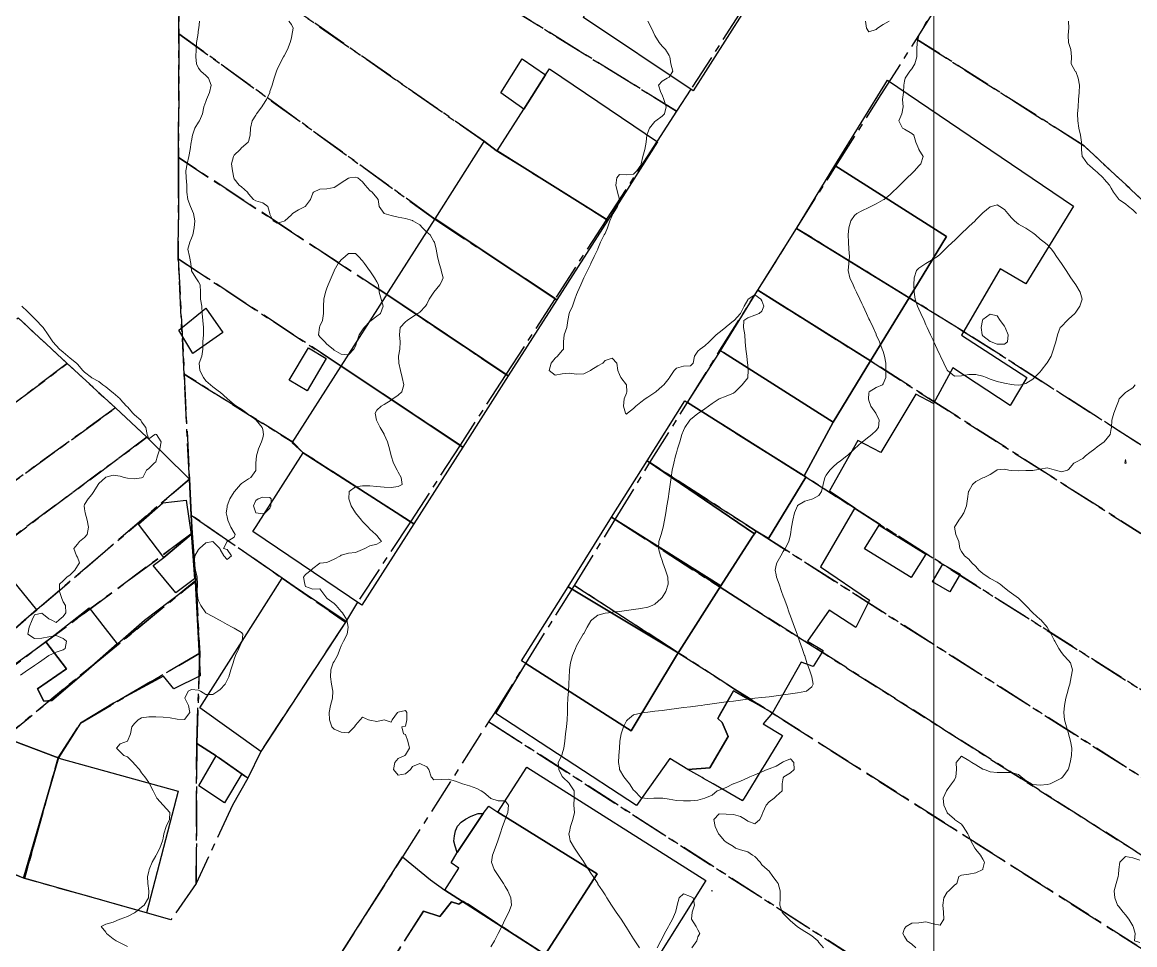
# Model space of a CAD drawing. Header units: centimetres. Extents: x 0 to 642158, y -847 to 649707.
# Drawn here: x 616302.9 to 616380.9, y 621205 to 621269.7 of the extents above; entities that cross this region are included whole.
import ezdxf

# ---------------------------------------------------------------- set-up
doc = ezdxf.new("R2010")
doc.units = ezdxf.units.CM
doc.header["$MEASUREMENT"] = 0
doc.linetypes.add('CENTERX2', pattern=[4, 2.5, -0.5, 0.5, -0.5])
doc.layers.add('MEV_grille', color=254, linetype='Continuous', lineweight=9)
doc.layers.add('WAL_topographie 0.5', color=253, linetype='Continuous', lineweight=20)
doc.layers.add('SPW_batiments', color=7, linetype='Continuous')
doc.layers.add('SPW_parcellaire cadastral', color=7, linetype='CENTERX2', lineweight=25, true_color=0xff0542)

# ---------------------------------------------------------------- blocks, each defined once
blk = doc.blocks.new('*U112')
at = {"layer": 'MEV_grille', "transparency": 33554687}
blk.add_lwpolyline([(0, 1825.476), (0, -1825.476)], dxfattribs=at)
blk = doc.blocks.new('*U113')
at = {"layer": 'MEV_grille', "color": 0, "linetype": 'ByBlock', "lineweight": -2, "transparency": 16777216}
blk.add_blockref('*U112', (1000, 0), dxfattribs=at)

msp = doc.modelspace()

# ---------------------------------------------------------------- linework, layer by layer
at = {"layer": 'SPW_batiments'}
for points in [[(616353.51, 621270.481), (616349.933, 621264.863), (616342.241, 621270.012), (616342.411, 621270.348), (616345.699, 621275.562), (616353.51, 621270.481)], [(616339.572, 621265.975), (616338.042, 621263.568), (616336.433, 621264.729), (616337.932, 621267.112), (616339.572, 621265.975)], [(616347.433, 621261.28), (616343.934, 621255.792), (616336.183, 621260.645), (616338.042, 621263.568), (616339.572, 621265.975), (616339.85, 621266.412), (616347.433, 621261.28)], [(616376.6, 621256.766), (616373.251, 621251.333), (616371.451, 621252.366), (616368.734, 621247.716), (616373.318, 621244.749), (616372.152, 621242.783), (616368.135, 621245.433), (616366.785, 621242.932), (616365.552, 621243.582), (616363.086, 621239.482), (616361.485, 621240.332), (616359.486, 621236.814), (616361.253, 621235.615), (616358.854, 621231.464), (616362.287, 621229.132), (616361.337, 621227.215), (616359.454, 621228.432), (616357.937, 621226.265), (616359.037, 621225.615), (616358.337, 621224.481), (616357.504, 621224.781), (616355.488, 621221.231), (616352.755, 621222.781), (616351.655, 621220.831), (616351.955, 621220.564), (616352.388, 621219.564), (616351.088, 621217.364), (616349.555, 621217.264), (616348.288, 621218.03), (616345.956, 621214.73), (616336.088, 621221.179), (616338.185, 621224.69), (616345.588, 621219.963), (616348.753, 621225.246), (616348.869, 621225.439), (616348.965, 621225.59), (616351.872, 621230.13), (616354.098, 621233.607), (616354.219, 621233.797), (616354.336, 621233.981), (616355.203, 621233.464), (616357.836, 621237.764), (616357.703, 621237.848), (616359.735, 621241.631), (616362.358, 621245.912), (616365.073, 621250.344), (616367.701, 621254.632), (616359.873, 621259.62), (616363.55, 621265.615), (616376.6, 621256.766)], [(616336.183, 621260.645), (616343.934, 621255.792), (616340.373, 621250.21), (616331.83, 621255.887), (616335.166, 621261.128), (616335.283, 621261.311), (616336.183, 621260.645)], [(616367.701, 621254.632), (616365.073, 621250.344), (616357.184, 621255.214), (616359.873, 621259.62), (616367.701, 621254.632)], [(616340.373, 621250.21), (616336.961, 621244.861), (616328.443, 621250.566), (616328.564, 621250.756), (616331.83, 621255.887), (616340.373, 621250.21)], [(616365.073, 621250.344), (616362.358, 621245.912), (616354.454, 621250.878), (616357.184, 621255.214), (616365.073, 621250.344)], [(616336.961, 621244.861), (616333.778, 621239.87), (616325.247, 621245.547), (616328.347, 621250.415), (616328.443, 621250.566), (616336.961, 621244.861)], [(616362.358, 621245.912), (616359.735, 621241.631), (616352.053, 621246.506), (616351.848, 621246.635), (616354.454, 621250.878), (616362.358, 621245.912)], [(616316.952, 621247.909), (616314.852, 621246.426), (616313.852, 621248.076), (616315.752, 621249.609), (616316.952, 621247.909)], [(616324.202, 621246.093), (616322.852, 621243.81), (616321.602, 621244.56), (616322.952, 621246.827), (616324.202, 621246.093)], [(616352.053, 621246.506), (616359.735, 621241.631), (616357.703, 621237.848), (616357.512, 621237.968), (616349.533, 621242.989), (616351.848, 621246.635), (616352.053, 621246.506)], [(616333.778, 621239.87), (616330.341, 621234.481), (616322.586, 621239.477), (616321.819, 621240.161), (616325.247, 621245.547), (616333.778, 621239.87)], [(616349.533, 621242.989), (616357.512, 621237.968), (616357.703, 621237.848), (616357.836, 621237.764), (616355.203, 621233.464), (616354.336, 621233.981), (616354.219, 621233.797), (616346.7, 621238.915), (616349.335, 621243.113), (616349.533, 621242.989)], [(616330.341, 621234.481), (616326.704, 621228.778), (616319.054, 621233.96), (616319.276, 621234.306), (616322.586, 621239.477), (616330.341, 621234.481)], [(616354.219, 621233.797), (616354.098, 621233.607), (616351.872, 621230.13), (616344.211, 621234.951), (616346.7, 621238.915), (616354.219, 621233.797)], [(616314.721, 621233.749), (616312.818, 621232.134), (616311.037, 621234.476), (616312.737, 621235.959), (616314.386, 621236.159), (616314.721, 621233.749)], [(616295.987, 621233.007), (616298.335, 621235.212), (616300.325, 621232.808), (616303.868, 621228.456), (616301.238, 621226.175), (616298.203, 621230.124), (616295.987, 621233.007)], [(616351.872, 621230.13), (616348.965, 621225.59), (616348.869, 621225.439), (616341.153, 621230.08), (616344.211, 621234.951), (616351.872, 621230.13)], [(616366.236, 621232.365), (616365.204, 621230.715), (616361.936, 621232.732), (616362.969, 621234.398), (616366.236, 621232.365)], [(616314.754, 621233.509), (616314.954, 621230.626), (616313.654, 621229.659), (616312.054, 621231.576), (616312.818, 621232.134), (616314.721, 621233.749), (616314.754, 621233.509)], [(616368.653, 621230.966), (616367.937, 621229.716), (616366.72, 621230.432), (616367.436, 621231.666), (616368.653, 621230.966)], [(616302.455, 621224.725), (616304.538, 621226.208), (616305.988, 621224.308), (616303.955, 621222.925), (616304.405, 621222.058), (616304.955, 621222.108), (616307.355, 621224.159), (616311.454, 621227.726), (616315.004, 621230.426), (616315.355, 621223.826), (616313.505, 621222.926), (616312.788, 621223.809), (616309.288, 621221.909), (616306.955, 621220.509), (616305.431, 621218.066), (616305.221, 621218.146), (616301.638, 621219.507)], [(616325.587, 621227.661), (616319.605, 621218.527), (616315.338, 621221.576), (616321.104, 621230.677), (616325.587, 621227.661)], [(616348.869, 621225.439), (616348.753, 621225.246), (616345.588, 621219.963), (616338.185, 621224.69), (616337.888, 621224.879), (616341.153, 621230.08), (616348.869, 621225.439)], [(616305.988, 621224.308), (616304.538, 621226.208), (616304.544, 621226.213), (616307.563, 621228.589), (616308.691, 621227.154), (616309.546, 621226.065), (616307.355, 621224.159), (616304.955, 621222.108), (616304.405, 621222.058), (616303.955, 621222.925), (616305.988, 621224.308)], [(616350.556, 621216.686), (616350.39, 621216.782), (616349.555, 621217.264), (616350.794, 621217.345), (616351.088, 621217.364), (616352.388, 621219.564), (616351.955, 621220.564), (616351.655, 621220.831), (616351.759, 621221.016), (616352.318, 621222.006), (616352.755, 621222.781), (616353.904, 621222.13), (616354.136, 621221.998), (616355.488, 621221.231), (616354.844, 621220.459), (616356.188, 621219.636), (616354.95, 621217.616), (616354.738, 621217.269), (616353.943, 621215.973), (616353.503, 621215.254), (616353.397, 621215.08), (616353.382, 621215.056), (616351.325, 621216.243), (616350.654, 621216.629), (616350.556, 621216.686)], [(616305.221, 621218.146), (616305.431, 621218.066), (616302.967, 621209.642), (616299.127, 621211.181), (616298.964, 621211.248), (616301.638, 621219.507), (616305.221, 621218.146)], [(616305.6, 621218.016), (616313.806, 621215.726), (616311.59, 621207.209), (616303.253, 621209.553), (616302.967, 621209.642), (616305.431, 621218.066), (616305.6, 621218.016)], [(616318.289, 621216.96), (616317.056, 621214.91), (616315.256, 621216.11), (616316.488, 621218.21), (616318.289, 621216.96)], [(616350.806, 621209.464), (616346.49, 621202.563), (616348.39, 621201.281), (616347.208, 621199.863), (616339.54, 621204.279), (616343.206, 621209.93), (616336.236, 621214.275), (616338.255, 621217.412), (616350.806, 621209.464)], [(616336.236, 621214.275), (616343.206, 621209.93), (616339.54, 621204.279), (616332.521, 621208.789), (616333.489, 621210.329), (616332.956, 621210.712), (616333.378, 621211.445), (616335.192, 621214.17), (616335.589, 621214.679), (616336.236, 621214.275)], [(616333.378, 621211.445), (616333.239, 621211.879), (616333.156, 621212.229), (616333.189, 621212.612), (616333.256, 621212.962), (616333.406, 621213.279), (616333.656, 621213.562), (616333.956, 621213.779), (616334.306, 621213.962), (616334.589, 621214.079), (616334.856, 621214.162), (616335.192, 621214.17), (616333.378, 621211.445)], [(616331.515, 621209.525), (616332.521, 621208.789), (616339.54, 621204.279), (616347.208, 621199.863), (616365.309, 621187.933), (616360.543, 621180.565), (616345.292, 621190.33), (616324.807, 621203.661), (616329.556, 621211.128), (616331.515, 621209.525)]]:
    msp.add_lwpolyline(points, dxfattribs=at)
at = {"layer": 'SPW_parcellaire cadastral'}
for points in [[(616294.068, 621292.035), (616314.08, 621309.803), (616314.191, 621306.052), (616313.915, 621285.056), (616313.888, 621276.22), (616313.866, 621268.864), (616313.84, 621260.185), (616313.834, 621258.308), (616313.819, 621253.337), (616313.818, 621253.075), (616314.236, 621244.992), (616314.6, 621237.622), (616311.627, 621240.569), (616309.411, 621242.619), (616306.036, 621245.74), (616302.586, 621248.94)], [(616397.898, 621194.144), (616401.225, 621198.648), (616403.909, 621202.335), (616406.986, 621206.574), (616412.355, 621213.979), (616415.406, 621218.189), (616418.586, 621222.579), (616377.343, 621261), (616365.579, 621268.495), (616377.898, 621287.795), (616378.758, 621288.324), (616379.883, 621288.522), (616380.81, 621288.177), (616381.471, 621287.701), (616432.681, 621224.913)], [(616343.847, 621255.846), (616336.117, 621260.686), (616335.284, 621261.311), (616313.888, 621276.22), (616313.915, 621285.056), (616326.749, 621277.077), (616348.764, 621263.435), (616347.386, 621261.308), (616343.847, 621255.846)], [(616353.368, 621270.573), (616349.76, 621264.972), (616348.764, 621263.435), (616326.749, 621277.077), (616331.781, 621285.077), (616344.914, 621276.085), (616345.7, 621275.564), (616353.368, 621270.573)], [(616340.247, 621250.289), (616331.817, 621255.86), (616313.866, 621268.864), (616313.888, 621276.22), (616335.284, 621261.311), (616336.117, 621260.686), (616343.847, 621255.846), (616340.247, 621250.289)], [(616313.84, 621260.185), (616313.866, 621268.864), (616331.817, 621255.86), (616340.247, 621250.289), (616336.8, 621244.97), (616328.443, 621250.565), (616313.84, 621260.185)], [(616418.586, 621222.579), (616415.406, 621218.189), (616368.895, 621247.989), (616365.074, 621250.343), (616357.185, 621255.213), (616359.934, 621259.581), (616363.122, 621264.596), (616365.579, 621268.495), (616377.343, 621261), (616418.586, 621222.579)], [(616313.84, 621260.185), (616328.443, 621250.565), (616336.8, 621244.97), (616333.58, 621240.001), (616325.248, 621245.547), (616313.818, 621253.075), (616313.819, 621253.337), (616313.834, 621258.308), (616313.84, 621260.185)], [(616415.406, 621218.189), (616412.355, 621213.979), (616362.358, 621245.911), (616354.458, 621250.876), (616357.185, 621255.213), (616365.074, 621250.343), (616368.895, 621247.989), (616415.406, 621218.189)], [(616314.236, 621244.992), (616313.818, 621253.075), (616325.248, 621245.547), (616333.58, 621240.001), (616330.104, 621234.634), (616322.586, 621239.477), (616321.853, 621240.209), (616314.236, 621244.992)], [(616406.986, 621206.574), (616361.237, 621235.581), (616357.841, 621237.759), (616357.476, 621237.991), (616349.533, 621242.988), (616351.802, 621246.663), (616354.458, 621250.876), (616362.358, 621245.911), (616412.355, 621213.979), (616406.986, 621206.574)], [(616302.586, 621248.94), (616306.036, 621245.74), (616292.87, 621235.839), (616287.721, 621232.006), (616284.038, 621228.905), (616278.689, 621220.872), (616274.668, 621222.964), (616279.855, 621230.772), (616285.287, 621235.472), (616286.737, 621236.572), (616302.586, 621248.94)], [(616306.036, 621245.74), (616309.411, 621242.619), (616293.382, 621230.998), (616291.119, 621229.358), (616289.724, 621228.325), (616287.805, 621226.956), (616287.571, 621226.598), (616282.495, 621218.869), (616278.689, 621220.872), (616284.038, 621228.905), (616287.721, 621232.006), (616292.87, 621235.839), (616306.036, 621245.74)], [(616314.6, 621237.622), (616314.236, 621244.992), (616321.853, 621240.209), (616322.586, 621239.477), (616330.104, 621234.634), (616326.379, 621228.994), (616325.545, 621227.598), (616321.104, 621230.676), (616314.726, 621235.1), (616314.6, 621237.622)], [(616311.627, 621240.569), (616297.99, 621230.401), (616290.602, 621224.97), (616285.475, 621217.313), (616282.495, 621218.869), (616287.571, 621226.598), (616287.805, 621226.956), (616289.724, 621228.325), (616291.119, 621229.358), (616293.382, 621230.998), (616309.411, 621242.619), (616311.627, 621240.569)], [(616346.895, 621238.789), (616349.533, 621242.988), (616357.476, 621237.991), (616357.841, 621237.759), (616361.237, 621235.581), (616406.986, 621206.574), (616403.909, 621202.335), (616354.362, 621233.966), (616354.337, 621233.981), (616346.895, 621238.789)], [(616288.786, 621215.584), (616285.475, 621217.313), (616290.602, 621224.97), (616297.99, 621230.401), (616311.627, 621240.569), (616314.6, 621237.622), (616301.238, 621226.174), (616296.036, 621221.51), (616292.606, 621218.756), (616291.789, 621219.506), (616288.786, 621215.584)], [(616346.895, 621238.789), (616354.337, 621233.981), (616354.362, 621233.966), (616403.909, 621202.335), (616401.225, 621198.648), (616353.927, 621228.684), (616351.818, 621230.045), (616344.453, 621234.795), (616346.895, 621238.789)], [(616295.206, 621212.894), (616288.786, 621215.584), (616291.789, 621219.506), (616292.606, 621218.756), (616296.036, 621221.51), (616301.238, 621226.174), (616314.6, 621237.622), (616314.726, 621235.1), (616314.789, 621233.831), (616297.531, 621221.011), (616295.206, 621212.894)], [(616318.697, 621216.658), (616316.489, 621218.209), (616315.116, 621219.074), (616315.331, 621225.421), (616315.055, 621230.505), (616314.789, 621233.831), (616314.726, 621235.1), (616321.104, 621230.676), (616325.545, 621227.598), (616319.606, 621218.526), (616318.697, 621216.658)], [(616397.898, 621194.144), (616352.837, 621222.901), (616348.877, 621225.45), (616341.606, 621230.156), (616344.453, 621234.795), (616351.818, 621230.045), (616353.927, 621228.684), (616401.225, 621198.648), (616397.898, 621194.144)], [(616295.206, 621212.894), (616297.531, 621221.011), (616314.789, 621233.831), (616315.055, 621230.505), (616301.632, 621219.484), (616299.009, 621211.301), (616295.206, 621212.894)], [(616315.331, 621225.421), (616306.956, 621220.508), (616305.398, 621218.078), (616303.037, 621209.613), (616299.009, 621211.301), (616301.632, 621219.484), (616315.055, 621230.505), (616315.331, 621225.421)], [(616341.606, 621230.156), (616348.877, 621225.45), (616352.837, 621222.901), (616397.898, 621194.144), (616391.137, 621184.926), (616374.323, 621195.634), (616371.559, 621197.427), (616335.596, 621220.593), (616335.94, 621221.122), (616338.185, 621224.689), (616341.606, 621230.156)], [(616315.331, 621225.421), (616315.116, 621219.074), (616315.078, 621209.265), (616313.295, 621206.704), (616311.59, 621207.209), (616303.037, 621209.613), (616305.398, 621218.078), (616306.956, 621220.508), (616315.331, 621225.421)], [(616360.543, 621180.565), (616344.617, 621190.743), (616349.612, 621198.25), (616347.209, 621199.863), (616339.54, 621204.279), (616333.789, 621208.027), (616333.497, 621207.816), (616332.991, 621207.965), (616332.157, 621206.934), (616331.017, 621207.316), (616327.55, 621201.884), (616324.808, 621203.66), (616329.443, 621210.945), (616335.596, 621220.593), (616371.559, 621197.427), (616368.108, 621192.315), (616365.285, 621187.949), (616360.543, 621180.565)], [(616318.697, 621216.658), (616317.613, 621214.76), (616315.078, 621209.265), (616315.116, 621219.074), (616316.489, 621218.209), (616318.697, 621216.658)], [(616344.617, 621190.743), (616327.55, 621201.884), (616331.017, 621207.316), (616332.157, 621206.934), (616332.991, 621207.965), (616333.497, 621207.816), (616333.789, 621208.027), (616339.54, 621204.279), (616347.209, 621199.863), (616349.612, 621198.25), (616344.617, 621190.743)]]:
    msp.add_lwpolyline(points, dxfattribs=at)
at = {"layer": 'WAL_topographie 0.5'}
for points in [[(616315.301, 621269.75), (616315.263, 621269.25), (616315.25, 621269.176), (616315.182, 621268.75), (616315.109, 621268.25), (616315.073, 621267.75), (616315.055, 621267.25), (616315.095, 621266.75), (616315.25, 621266.451), (616315.409, 621266.25), (616315.75, 621265.927), (616315.948, 621265.75), (616316.128, 621265.25), (616316, 621264.75), (616315.809, 621264.25), (616315.75, 621264.118), (616315.624, 621263.75), (616315.513, 621263.25), (616315.302, 621262.75), (616315.25, 621262.666), (616314.977, 621262.25), (616314.814, 621261.75), (616314.75, 621261.346), (616314.732, 621261.25), (616314.651, 621260.75), (616314.568, 621260.25), (616314.448, 621259.75), (616314.352, 621259.25), (616314.384, 621258.75), (616314.419, 621258.25), (616314.429, 621257.75), (616314.503, 621257.25), (616314.684, 621256.75), (616314.75, 621256.577), (616314.892, 621256.25), (616314.976, 621255.75), (616314.938, 621255.25), (616314.851, 621254.75), (616314.75, 621254.526), (616314.636, 621254.25), (616314.494, 621253.75), (616314.606, 621253.25), (616314.702, 621252.75), (616314.743, 621252.25), (616314.75, 621252.241), (616315.06, 621251.75), (616315.25, 621251.454), (616315.351, 621251.25), (616315.38, 621250.75), (616315.375, 621250.25), (616315.462, 621249.75), (616315.496, 621249.25), (616315.549, 621248.75), (616315.599, 621248.25), (616315.596, 621247.75), (616315.536, 621247.25), (616315.537, 621246.75), (616315.477, 621246.25), (616315.285, 621245.75), (616315.325, 621245.25), (616315.592, 621244.75), (616315.75, 621244.531), (616316.081, 621244.25), (616316.25, 621244.108), (616316.718, 621243.75), (616316.75, 621243.728), (616317.25, 621243.28), (616317.279, 621243.25), (616317.75, 621242.856), (616317.909, 621242.75), (616318.25, 621242.524), (616318.63, 621242.25), (616318.75, 621242.149), (616319.25, 621241.788), (616319.293, 621241.75), (616319.707, 621241.25), (616319.75, 621241.104), (616319.802, 621240.75), (616319.75, 621240.52), (616319.662, 621240.25), (616319.442, 621239.75), (616319.303, 621239.25), (616319.256, 621238.75), (616319.259, 621238.25), (616319.25, 621238.227), (616318.908, 621237.75), (616318.75, 621237.649), (616318.25, 621237.307), (616318.186, 621237.25), (616317.765, 621236.75), (616317.75, 621236.725), (616317.432, 621236.25), (616317.256, 621235.75), (616317.25, 621235.662), (616317.186, 621235.25), (616317.25, 621234.991), (616317.295, 621234.75), (616317.5, 621234.25), (616317.75, 621233.85), (616317.813, 621233.75), (616317.75, 621233.55), (616317.25, 621233.25), (616317.25, 621233.249), (616317, 621232.75), (616317.25, 621232.694), (616317.558, 621232.25), (616317.25, 621231.984), (616317.015, 621232.25), (616316.75, 621232.7), (616316.729, 621232.75), (616316.25, 621233.25), (616315.75, 621233.156), (616315.317, 621232.75), (616315.25, 621232.687), (616314.986, 621232.25), (616314.936, 621231.75), (616315.019, 621231.25), (616315.141, 621230.75), (616315.17, 621230.25), (616315.15, 621229.75), (616315.196, 621229.25), (616315.25, 621229.091), (616315.405, 621228.75), (616315.75, 621228.257), (616315.759, 621228.25), (616316.25, 621227.998), (616316.673, 621227.75), (616316.75, 621227.708), (616317.25, 621227.42), (616317.596, 621227.25), (616317.75, 621227.174), (616318.25, 621226.864), (616318.344, 621226.75), (616318.294, 621226.25), (616318.25, 621226.155), (616318.062, 621225.75), (616317.837, 621225.25), (616317.75, 621225), (616317.667, 621224.75), (616317.509, 621224.25), (616317.357, 621223.75), (616317.25, 621223.519), (616317.113, 621223.25), (616316.75, 621222.873), (616316.592, 621222.75), (616316.25, 621222.509), (616315.75, 621222.525), (616315.391, 621222.75), (616315.25, 621222.81), (616314.75, 621222.88), (616314.523, 621222.75), (616314.273, 621222.25), (616314.536, 621221.75), (616314.634, 621221.25), (616314.25, 621220.765), (616313.75, 621220.79), (616313.25, 621220.871), (616312.75, 621220.924), (616312.25, 621220.943), (616311.75, 621220.945), (616311.25, 621220.872), (616311.013, 621220.75), (616310.75, 621220.48), (616310.561, 621220.25), (616310.462, 621219.75), (616310.25, 621219.25), (616310.25, 621219.25), (616309.75, 621219.065), (616309.5, 621218.75), (616309.75, 621218.507), (616310.007, 621218.25), (616310.25, 621218.142), (616310.669, 621217.75), (616310.75, 621217.639), (616311.094, 621217.25), (616311.25, 621217.034), (616311.481, 621216.75), (616311.75, 621216.336), (616311.798, 621216.25), (616312.059, 621215.75), (616312.25, 621215.39), (616312.328, 621215.25), (616312.75, 621214.75), (616312.75, 621214.75), (616313.228, 621214.25), (616313.215, 621213.75), (616312.961, 621213.25), (616312.802, 621212.75), (616312.75, 621212.45), (616312.709, 621212.25), (616312.536, 621211.75), (616312.277, 621211.25), (616312.25, 621211.2), (616311.997, 621210.75), (616311.782, 621210.25), (616311.75, 621210.107), (616311.657, 621209.75), (616311.679, 621209.25), (616311.75, 621208.75), (616311.75, 621208.75), (616311.75, 621208.75), (616311.725, 621208.25), (616311.431, 621207.75), (616311.25, 621207.612), (616310.825, 621207.25), (616310.75, 621207.196), (616310.25, 621206.944), (616309.75, 621206.758), (616309.725, 621206.75), (616309.25, 621206.556), (616308.75, 621206.417), (616308.408, 621206.25), (616308.75, 621205.844), (616308.788, 621205.75), (616309.25, 621205.39), (616309.476, 621205.25), (616309.75, 621205.098), (616310.25, 621204.844)], [(616321.574, 621269.75), (616321.75, 621269.51), (616321.888, 621269.25), (616321.793, 621268.75), (616321.75, 621268.579), (616321.661, 621268.25), (616321.476, 621267.75), (616321.25, 621267.316), (616321.206, 621267.25), (616320.932, 621266.75), (616320.75, 621266.361), (616320.7, 621266.25), (616320.547, 621265.75), (616320.405, 621265.25), (616320.25, 621264.81), (616320.233, 621264.75), (616320.009, 621264.25), (616319.75, 621263.861), (616319.688, 621263.75), (616319.317, 621263.25), (616319.25, 621263.147), (616319.012, 621262.75), (616318.887, 621262.25), (616318.861, 621261.75), (616318.75, 621261.296), (616318.731, 621261.25), (616318.25, 621260.856), (616318.155, 621260.75), (616317.75, 621260.355), (616317.687, 621260.25), (616317.554, 621259.75), (616317.612, 621259.25), (616317.716, 621258.75), (616317.75, 621258.69), (616318.086, 621258.25), (616318.25, 621258.123), (616318.671, 621257.75), (616318.75, 621257.634), (616319.087, 621257.25), (616319.25, 621257.149), (616319.75, 621257.007), (616320.098, 621256.75), (616320.244, 621256.25), (616320.25, 621256.214), (616320.474, 621255.75), (616320.75, 621255.587), (616321.25, 621255.709), (616321.298, 621255.75), (616321.75, 621256.154), (616321.83, 621256.25), (616322.25, 621256.523), (616322.714, 621256.75), (616322.75, 621256.779), (616323.095, 621257.25), (616323.25, 621257.673), (616323.315, 621257.75), (616323.75, 621257.955), (616324.25, 621257.98), (616324.75, 621258.089), (616325.009, 621258.25), (616325.25, 621258.403), (616325.75, 621258.729), (616325.857, 621258.75), (616326.25, 621258.798), (616326.417, 621258.75), (616326.75, 621258.468), (616326.931, 621258.25), (616327.25, 621257.875), (616327.417, 621257.75), (616327.75, 621257.35), (616327.846, 621257.25), (616327.902, 621256.75), (616328.25, 621256.25), (616328.25, 621256.25), (616328.75, 621256.106), (616329.25, 621256), (616329.75, 621255.9), (616330.25, 621255.762), (616330.268, 621255.75), (616330.75, 621255.463), (616330.958, 621255.25), (616331.25, 621254.939), (616331.493, 621254.75), (616331.75, 621254.3), (616331.783, 621254.25), (616331.909, 621253.75), (616332.006, 621253.25), (616332.115, 621252.75), (616332.25, 621252.296), (616332.265, 621252.25), (616332.388, 621251.75), (616332.25, 621251.417), (616332.17, 621251.25), (616331.75, 621250.75), (616331.75, 621250.75), (616331.422, 621250.25), (616331.25, 621249.893), (616331.159, 621249.75), (616330.75, 621249.341), (616330.625, 621249.25), (616330.25, 621249), (616329.875, 621248.75), (616329.75, 621248.659), (616329.375, 621248.25), (616329.324, 621247.75), (616329.382, 621247.25), (616329.353, 621246.75), (616329.267, 621246.25), (616329.294, 621245.75), (616329.399, 621245.25), (616329.528, 621244.75), (616329.633, 621244.25), (616329.5, 621243.75), (616329.25, 621243.511), (616328.875, 621243.25), (616328.75, 621243.159), (616328.25, 621242.85), (616328.058, 621242.75), (616327.75, 621242.464), (616327.625, 621242.25), (616327.732, 621241.75), (616327.75, 621241.714), (616327.982, 621241.25), (616328.25, 621240.781), (616328.269, 621240.75), (616328.489, 621240.25), (616328.625, 621239.75), (616328.75, 621239.25), (616328.75, 621239.25), (616328.925, 621238.75), (616329.178, 621238.25), (616329.25, 621238.114), (616329.441, 621237.75), (616329.523, 621237.25), (616329.25, 621237.1), (616328.75, 621237.046), (616328.25, 621237.06), (616327.75, 621237.112), (616327.25, 621237.15), (616326.75, 621237.15), (616326.25, 621237.084), (616325.795, 621236.75), (616325.786, 621236.25), (616325.938, 621235.75), (616326.25, 621235.25), (616326.25, 621235.25), (616326.678, 621234.75), (616326.75, 621234.662), (616327.139, 621234.25), (616327.25, 621234.125), (616327.679, 621233.75), (616327.75, 621233.659), (616328.072, 621233.25), (616327.75, 621233.054), (616327.25, 621232.934), (616326.9, 621232.75), (616326.75, 621232.678), (616326.25, 621232.487), (616325.75, 621232.434), (616325.25, 621232.286), (616325.194, 621232.25), (616324.75, 621232.015), (616324.25, 621231.788), (616324, 621231.75), (616323.75, 621231.725), (616323.25, 621231.364), (616323.15, 621231.25), (616322.75, 621230.938), (616322.604, 621230.75), (616322.694, 621230.25), (616322.75, 621230.083), (616323.25, 621229.897), (616323.75, 621229.935), (616323.878, 621229.75), (616324.25, 621229.267), (616324.261, 621229.25), (616324.75, 621228.898), (616324.893, 621228.75), (616325.25, 621228.348), (616325.342, 621228.25), (616325.631, 621227.75), (616325.741, 621227.25), (616325.657, 621226.75), (616325.408, 621226.25), (616325.25, 621225.922), (616325.182, 621225.75), (616324.979, 621225.25), (616324.75, 621224.843), (616324.681, 621224.75), (616324.51, 621224.25), (616324.489, 621223.75), (616324.576, 621223.25), (616324.664, 621222.75), (616324.631, 621222.25), (616324.495, 621221.75), (616324.404, 621221.25), (616324.434, 621220.75), (616324.589, 621220.25), (616324.75, 621220.094), (616325.25, 621219.886), (616325.75, 621219.829), (616326.171, 621220.25), (616326.25, 621220.375), (616326.572, 621220.75), (616326.75, 621220.928), (616327.166, 621220.75), (616327.25, 621220.719), (616327.75, 621220.614), (616328.25, 621220.75), (616328.25, 621220.75), (616328.251, 621220.75), (616328.75, 621220.583), (616328.813, 621220.75), (616329.2, 621221.25), (616329.25, 621221.268), (616329.75, 621221.396), (616329.859, 621221.25), (616329.857, 621220.75), (616329.75, 621220.3), (616329.5, 621220.25), (616329.625, 621219.75), (616329.75, 621219.719), (616329.924, 621219.25), (616330.047, 621218.75), (616329.75, 621218.275), (616329.717, 621218.25), (616329.25, 621218.038), (616329.018, 621217.75), (616328.908, 621217.25), (616329.25, 621216.856), (616329.75, 621216.954), (616330.113, 621217.25), (616330.25, 621217.464), (616330.75, 621217.679), (616331.25, 621217.438), (616331.4, 621217.25), (616331.55, 621216.75), (616331.75, 621216.528), (616332.25, 621216.546), (616332.75, 621216.57), (616333.25, 621216.441), (616333.75, 621216.25), (616333.75, 621216.25), (616334.25, 621216.105), (616334.75, 621215.917), (616335.055, 621215.75), (616335.25, 621215.636), (616335.715, 621215.25), (616335.75, 621215.223), (616336.25, 621215.065), (616336.75, 621215.067), (616336.974, 621214.75), (616336.926, 621214.25), (616336.75, 621213.769), (616336.743, 621213.75), (616336.561, 621213.25), (616336.399, 621212.75), (616336.25, 621212.317), (616336.226, 621212.25), (616336.036, 621211.75), (616335.858, 621211.25), (616335.794, 621210.75), (616335.98, 621210.25), (616336.25, 621209.825), (616336.3, 621209.75), (616336.633, 621209.25), (616336.75, 621209.05), (616336.934, 621208.75), (616337.144, 621208.25), (616337.181, 621207.75), (616337, 621207.25), (616336.75, 621206.75), (616336.75, 621206.75), (616336.5, 621206.25), (616336.25, 621205.75), (616336.25, 621205.75), (616336, 621205.25), (616335.75, 621204.829)], [(616346.75, 621269.75), (616347, 621269.25), (616347.25, 621268.75), (616347.25, 621268.75), (616347.533, 621268.25), (616347.75, 621268), (616347.991, 621267.75), (616348.25, 621267.338), (616348.282, 621267.25), (616348.371, 621266.75), (616348.5, 621266.25), (616348.25, 621265.818), (616348.114, 621265.75), (616347.75, 621265.55), (616347.489, 621265.25), (616347.659, 621264.75), (616347.75, 621264.583), (616347.875, 621264.25), (616348.038, 621263.75), (616347.907, 621263.25), (616347.75, 621263.088), (616347.308, 621262.75), (616347.25, 621262.705), (616346.869, 621262.25), (616346.75, 621261.944), (616346.683, 621261.75), (616346.631, 621261.25), (616346.533, 621260.75), (616346.397, 621260.25), (616346.287, 621259.75), (616346.25, 621259.656), (616345.973, 621259.25), (616345.75, 621259.011), (616345.25, 621258.977), (616344.75, 621259), (616344.568, 621258.75), (616344.512, 621258.25), (616344.622, 621257.75), (616344.75, 621257.25), (616344.75, 621257.25), (616344.75, 621257.25), (616344.625, 621256.75), (616344.319, 621256.25), (616344.25, 621256.125), (616344.083, 621255.75), (616343.914, 621255.25), (616343.75, 621254.859), (616343.688, 621254.75), (616343.438, 621254.25), (616343.25, 621253.788), (616343.231, 621253.75), (616342.981, 621253.25), (616342.757, 621252.75), (616342.75, 621252.737), (616342.527, 621252.25), (616342.257, 621251.75), (616342.25, 621251.736), (616342.054, 621251.25), (616341.825, 621250.75), (616341.75, 621250.565), (616341.629, 621250.25), (616341.464, 621249.75), (616341.25, 621249.313), (616341.223, 621249.25), (616341.141, 621248.75), (616341.06, 621248.25), (616340.88, 621247.75), (616340.842, 621247.25), (616340.837, 621246.75), (616340.75, 621246.641), (616340.403, 621246.25), (616340.25, 621246.109), (616339.964, 621245.75), (616339.831, 621245.25), (616340.25, 621244.908), (616340.75, 621245.011), (616341.25, 621245.051), (616341.75, 621244.996), (616342.25, 621245.005), (616342.732, 621245.25), (616342.75, 621245.26), (616343.25, 621245.576), (616343.591, 621245.75), (616343.75, 621245.944), (616344.25, 621246.103), (616344.566, 621245.75), (616344.65, 621245.25), (616344.75, 621244.972), (616344.85, 621244.75), (616345.25, 621244.25), (616345.25, 621244.25), (616345.279, 621243.75), (616345.25, 621243.65), (616345.083, 621243.25), (616345.046, 621242.75), (616345.171, 621242.25), (616345.25, 621242.175), (616345.321, 621242.25), (616345.75, 621242.571), (616345.911, 621242.75), (616346.25, 621243.026), (616346.565, 621243.25), (616346.75, 621243.369), (616347.25, 621243.7), (616347.317, 621243.75), (616347.75, 621244.144), (616347.859, 621244.25), (616348.25, 621244.713), (616348.271, 621244.75), (616348.603, 621245.25), (616348.75, 621245.413), (616349.25, 621245.556), (616349.75, 621245.572), (616349.917, 621245.75), (616350.011, 621246.25), (616350.25, 621246.6), (616350.411, 621246.75), (616350.75, 621246.976), (616351.045, 621247.25), (616351.25, 621247.461), (616351.547, 621247.75), (616351.75, 621247.913), (616352.193, 621248.25), (616352.25, 621248.296), (616352.75, 621248.735), (616352.795, 621248.75), (616353.25, 621249.25), (616353.25, 621249.25), (616353.513, 621249.75), (616353.75, 621250.202), (616353.794, 621250.25), (616354.25, 621250.542), (616354.681, 621250.25), (616354.75, 621250.131), (616354.888, 621249.75), (616354.75, 621249.417), (616354.55, 621249.25), (616354.25, 621249.132), (616353.75, 621248.938), (616353.477, 621248.75), (616353.448, 621248.25), (616353.542, 621247.75), (616353.583, 621247.25), (616353.617, 621246.75), (616353.69, 621246.25), (616353.74, 621245.75), (616353.75, 621245.65), (616353.794, 621245.25), (616353.763, 621244.75), (616353.75, 621244.731), (616353.371, 621244.25), (616353.25, 621244.121), (616352.879, 621243.75), (616352.75, 621243.652), (616352.25, 621243.44), (616351.75, 621243.25), (616351.75, 621243.25), (616351.25, 621242.938), (616351, 621242.75), (616350.75, 621242.562), (616350.296, 621242.25), (616350.25, 621242.219), (616349.75, 621241.804), (616349.705, 621241.75), (616349.35, 621241.25), (616349.25, 621241.044), (616349.131, 621240.75), (616348.982, 621240.25), (616348.823, 621239.75), (616348.75, 621239.477), (616348.69, 621239.25), (616348.564, 621238.75), (616348.461, 621238.25), (616348.394, 621237.75), (616348.318, 621237.25), (616348.25, 621236.75), (616348.25, 621236.75), (616348.182, 621236.25), (616348.091, 621235.75), (616348, 621235.25), (616347.909, 621234.75), (616347.818, 621234.25), (616347.75, 621234), (616347.682, 621233.75), (616347.511, 621233.25), (616347.495, 621232.75), (616347.632, 621232.25), (616347.75, 621231.908), (616347.807, 621231.75), (616347.995, 621231.25), (616348.144, 621230.75), (616348.169, 621230.25), (616348, 621229.75), (616347.75, 621229.333), (616347.687, 621229.25), (616347.25, 621228.861), (616347.05, 621228.75), (616346.75, 621228.654), (616346.25, 621228.558), (616345.75, 621228.491), (616345.25, 621228.417), (616344.75, 621228.35), (616344.25, 621228.286), (616344, 621228.25), (616343.75, 621228.214), (616343.25, 621228.093), (616342.813, 621227.75), (616342.75, 621227.681), (616342.504, 621227.25), (616342.25, 621226.806), (616342.219, 621226.75), (616341.922, 621226.25), (616341.75, 621225.921), (616341.668, 621225.75), (616341.464, 621225.25), (616341.32, 621224.75), (616341.255, 621224.25), (616341.25, 621224.167), (616341.226, 621223.75), (616341.199, 621223.25), (616341.175, 621222.75), (616341.15, 621222.25), (616341.124, 621221.75), (616341.106, 621221.25), (616341.087, 621220.75), (616341.046, 621220.25), (616340.983, 621219.75), (616340.919, 621219.25), (616340.854, 621218.75), (616340.75, 621218.35), (616340.71, 621218.25), (616340.467, 621217.75), (616340.497, 621217.25), (616340.75, 621216.774), (616340.764, 621216.75), (616341.25, 621216.264), (616341.264, 621216.25), (616341.579, 621215.75), (616341.571, 621215.25), (616341.567, 621214.75), (616341.602, 621214.25), (616341.5, 621213.75), (616341.326, 621213.25), (616341.25, 621212.889), (616341.218, 621212.75), (616341.25, 621212.542), (616341.305, 621212.25), (616341.6, 621211.75), (616341.75, 621211.525), (616341.933, 621211.25), (616342.25, 621210.775), (616342.266, 621210.75), (616342.589, 621210.25), (616342.75, 621209.994), (616342.906, 621209.75), (616343.233, 621209.25), (616343.25, 621209.225), (616343.567, 621208.75), (616343.75, 621208.461), (616343.881, 621208.25), (616344.2, 621207.75), (616344.25, 621207.675), (616344.533, 621207.25), (616344.75, 621206.925), (616344.867, 621206.75), (616345.2, 621206.25), (616345.25, 621206.171), (616345.512, 621205.75), (616345.75, 621205.378), (616345.838, 621205.25), (616346.174, 621204.75)], [(616366.302, 621269.75), (616366.25, 621269.654), (616366.04, 621269.25), (616365.757, 621268.75), (616365.75, 621268.728), (616365.626, 621268.25), (616365.618, 621267.75), (616365.605, 621267.25), (616365.466, 621266.75), (616365.25, 621266.409), (616365.127, 621266.25), (616364.79, 621265.75), (616364.75, 621265.542), (616364.707, 621265.25), (616364.669, 621264.75), (616364.606, 621264.25), (616364.643, 621263.75), (616364.568, 621263.25), (616364.361, 621262.75), (616364.602, 621262.25), (616364.75, 621262.162), (616365.25, 621261.877), (616365.413, 621261.75), (616365.544, 621261.25), (616365.75, 621260.769), (616365.76, 621260.75), (616366.046, 621260.25), (616365.89, 621259.75), (616365.75, 621259.594), (616365.44, 621259.25), (616365.25, 621259.064), (616364.924, 621258.75), (616364.75, 621258.58), (616364.42, 621258.25), (616364.25, 621258.08), (616363.913, 621257.75), (616363.75, 621257.599), (616363.32, 621257.25), (616363.25, 621257.205), (616362.75, 621256.936), (616362.389, 621256.75), (616362.25, 621256.68), (616361.75, 621256.44), (616361.404, 621256.25), (616361.25, 621256.12), (616360.988, 621255.75), (616360.845, 621255.25), (616360.798, 621254.75), (616360.811, 621254.25), (616360.852, 621253.75), (616360.889, 621253.25), (616360.846, 621252.75), (616360.801, 621252.25), (616360.923, 621251.75), (616361.145, 621251.25), (616361.25, 621251.03), (616361.381, 621250.75), (616361.612, 621250.25), (616361.75, 621249.954), (616361.846, 621249.75), (616362.077, 621249.25), (616362.25, 621248.875), (616362.308, 621248.75), (616362.538, 621248.25), (616362.75, 621247.792), (616362.769, 621247.75), (616362.985, 621247.25), (616363.192, 621246.75), (616363.25, 621246.577), (616363.355, 621246.25), (616363.432, 621245.75), (616363.44, 621245.25), (616363.44, 621244.75), (616363.25, 621244.306), (616363.202, 621244.25), (616362.75, 621244.056), (616362.266, 621243.75), (616362.25, 621243.65), (616362.212, 621243.25), (616362.25, 621243.15), (616362.395, 621242.75), (616362.731, 621242.25), (616362.75, 621242.212), (616362.981, 621241.75), (616362.934, 621241.25), (616362.75, 621241.024), (616362.467, 621240.75), (616362.25, 621240.583), (616361.802, 621240.25), (616361.75, 621240.207), (616361.25, 621239.75), (616361.25, 621239.75), (616360.75, 621239.293), (616360.698, 621239.25), (616360.25, 621238.917), (616360.033, 621238.75), (616359.75, 621238.493), (616359.507, 621238.25), (616359.25, 621237.91), (616359.171, 621237.75), (616359.047, 621237.25), (616358.923, 621236.75), (616358.75, 621236.469), (616358.313, 621236.25), (616358.25, 621236.23), (616357.75, 621236.083), (616357.25, 621235.766), (616357.236, 621235.75), (616357.024, 621235.25), (616356.909, 621234.75), (616356.818, 621234.25), (616356.75, 621233.75), (616356.75, 621233.75), (616356.634, 621233.25), (616356.378, 621232.75), (616356.25, 621232.546), (616356.064, 621232.25), (616355.783, 621231.75), (616355.75, 621231.6), (616355.681, 621231.25), (616355.75, 621230.9), (616355.779, 621230.75), (616355.958, 621230.25), (616356.132, 621229.75), (616356.25, 621229.408), (616356.307, 621229.25), (616356.486, 621228.75), (616356.659, 621228.25), (616356.75, 621228.012), (616356.852, 621227.75), (616357.042, 621227.25), (616357.221, 621226.75), (616357.25, 621226.667), (616357.392, 621226.25), (616357.564, 621225.75), (616357.74, 621225.25), (616357.75, 621225.221), (616357.907, 621224.75), (616358.076, 621224.25), (616358.25, 621223.75), (616358.25, 621223.75), (616358.345, 621223.25), (616358.25, 621223.044), (616357.865, 621222.75), (616357.75, 621222.717), (616357.25, 621222.639), (616356.75, 621222.571), (616356.25, 621222.5), (616355.75, 621222.429), (616355.25, 621222.359), (616354.75, 621222.297), (616354.25, 621222.25), (616354.25, 621222.25), (616353.75, 621222.192), (616353.25, 621222.115), (616352.75, 621222.052), (616352.25, 621221.995), (616351.75, 621221.929), (616351.25, 621221.857), (616350.75, 621221.786), (616350.5, 621221.75), (616350.25, 621221.714), (616349.75, 621221.65), (616349.25, 621221.599), (616348.75, 621221.538), (616348.25, 621221.462), (616347.75, 621221.401), (616347.25, 621221.35), (616346.75, 621221.286), (616346.5, 621221.25), (616346.25, 621221.214), (616345.75, 621221.093), (616345.313, 621220.75), (616345.25, 621220.679), (616345.039, 621220.25), (616344.878, 621219.75), (616344.787, 621219.25), (616344.75, 621218.75), (616344.75, 621218.75), (616344.726, 621218.25), (616344.699, 621217.75), (616344.75, 621217.383), (616344.768, 621217.25), (616345.056, 621216.75), (616345.25, 621216.52), (616345.455, 621216.25), (616345.75, 621215.811), (616345.802, 621215.75), (616346.25, 621215.284), (616346.519, 621215.25), (616346.75, 621215.215), (616347.179, 621215.25), (616347.25, 621215.253), (616347.75, 621215.253), (616347.792, 621215.25), (616348.25, 621215.182), (616348.75, 621215.093), (616349.25, 621215.058), (616349.75, 621215.052), (616350.25, 621215.107), (616350.75, 621215.25), (616350.75, 621215.25), (616351.25, 621215.45), (616351.61, 621215.75), (616351.75, 621215.804), (616352.25, 621216.005), (616352.732, 621216.25), (616352.75, 621216.257), (616353.25, 621216.447), (616353.75, 621216.673), (616353.898, 621216.75), (616354.25, 621216.894), (616354.75, 621217.099), (616355.113, 621217.25), (616355.25, 621217.308), (616355.75, 621217.492), (616356.175, 621217.75), (616356.25, 621217.795), (616356.75, 621218.015), (616356.975, 621217.75), (616357, 621217.25), (616356.75, 621217.021), (616356.286, 621216.75), (616356.25, 621216.667), (616356.178, 621216.25), (616356.172, 621215.75), (616355.75, 621215.385), (616355.611, 621215.25), (616355.25, 621214.995), (616355.035, 621214.75), (616354.813, 621214.25), (616354.75, 621214.05), (616354.596, 621213.75), (616354.25, 621213.456), (616353.75, 621213.638), (616353.588, 621213.75), (616353.25, 621213.952), (616352.75, 621214.102), (616352.25, 621214.115), (616351.75, 621214.15), (616351.386, 621213.75), (616351.464, 621213.25), (616351.706, 621212.75), (616351.75, 621212.692), (616352.129, 621212.25), (616352.25, 621212.164), (616352.75, 621211.85), (616352.886, 621211.75), (616353.25, 621211.632), (616353.75, 621211.472), (616354.083, 621211.25), (616354.25, 621211.145), (616354.63, 621210.75), (616354.75, 621210.58), (616355.106, 621210.25), (616355.25, 621210.121), (616355.515, 621209.75), (616355.75, 621209.439), (616355.879, 621209.25), (616356.018, 621208.75), (616356.02, 621208.25), (616356.007, 621207.75), (616356.168, 621207.25), (616356.25, 621207.147), (616356.631, 621206.75), (616356.75, 621206.646), (616357.22, 621206.25), (616357.25, 621206.229), (616357.75, 621205.905), (616357.991, 621205.75), (616358.25, 621205.584), (616358.658, 621205.25), (616358.75, 621205.133), (616359.061, 621204.75)], [(616362.013, 621269.75), (616362.073, 621269.25), (616362.25, 621269), (616362.75, 621269.161), (616362.846, 621269.25), (616363.25, 621269.513), (616363.663, 621269.75)], [(616376.256, 621269.75), (616376.264, 621269.25), (616376.25, 621269.05), (616376.226, 621268.75), (616376.25, 621268.25), (616376.25, 621268.25), (616376.405, 621267.75), (616376.454, 621267.25), (616376.438, 621266.75), (616376.716, 621266.25), (616376.75, 621266.206), (616376.934, 621265.75), (616377.017, 621265.25), (616376.988, 621264.75), (616376.947, 621264.25), (616376.917, 621263.75), (616376.887, 621263.25), (616376.905, 621262.75), (616376.983, 621262.25), (616377.094, 621261.75), (616377.164, 621261.25), (616377.159, 621260.75), (616377.215, 621260.25), (616377.25, 621260.198), (616377.585, 621259.75), (616377.75, 621259.606), (616378.148, 621259.25), (616378.25, 621259.155), (616378.685, 621258.75), (616378.75, 621258.671), (616379.114, 621258.25), (616379.25, 621258.024), (616379.396, 621257.75), (616379.75, 621257.283), (616379.786, 621257.25), (616380.25, 621256.934), (616380.463, 621256.75), (616380.75, 621256.514), (616381.016, 621256.25)], [(616372.75, 621244.22), (616372.91, 621244.25), (616373.25, 621244.324), (616373.75, 621244.641), (616373.872, 621244.75), (616374.25, 621245.155), (616374.329, 621245.25), (616374.726, 621245.75), (616374.75, 621245.789), (616375.036, 621246.25), (616375.203, 621246.75), (616375.25, 621246.911), (616375.364, 621247.25), (616375.466, 621247.75), (616375.668, 621248.25), (616375.75, 621248.342), (616376.153, 621248.75), (616376.25, 621248.84), (616376.697, 621249.25), (616376.75, 621249.333), (616377.036, 621249.75), (616377.206, 621250.25), (616377.076, 621250.75), (616376.75, 621251.25), (616376.75, 621251.25), (616376.417, 621251.75), (616376.25, 621252), (616376.083, 621252.25), (616375.75, 621252.75), (616375.75, 621252.75), (616375.413, 621253.25), (616375.25, 621253.492), (616375.057, 621253.75), (616374.75, 621254.079), (616374.531, 621254.25), (616374.25, 621254.446), (616373.924, 621254.75), (616373.75, 621254.894), (616373.25, 621255.233), (616373.218, 621255.25), (616372.75, 621255.509), (616372.463, 621255.75), (616372.25, 621255.95), (616371.996, 621256.25), (616371.75, 621256.54), (616371.422, 621256.75), (616371.25, 621256.854), (616370.857, 621256.75), (616370.75, 621256.722), (616370.25, 621256.298), (616370.202, 621256.25), (616369.75, 621255.807), (616369.691, 621255.75), (616369.25, 621255.341), (616369.156, 621255.25), (616368.75, 621254.852), (616368.646, 621254.75), (616368.25, 621254.368), (616368.123, 621254.25), (616367.75, 621253.892), (616367.606, 621253.75), (616367.25, 621253.414), (616367.05, 621253.25), (616366.75, 621253.042), (616366.25, 621252.758), (616366.236, 621252.75), (616365.75, 621252.429), (616365.592, 621252.25), (616365.423, 621251.75), (616365.413, 621251.25), (616365.428, 621250.75), (616365.495, 621250.25), (616365.662, 621249.75), (616365.75, 621249.554), (616365.885, 621249.25), (616366.115, 621248.75), (616366.25, 621248.458), (616366.346, 621248.25), (616366.577, 621247.75), (616366.75, 621247.375), (616366.808, 621247.25), (616367.041, 621246.75), (616367.25, 621246.292), (616367.269, 621246.25), (616367.507, 621245.75), (616367.75, 621245.26), (616367.756, 621245.25), (616368.25, 621244.855), (616368.75, 621244.876), (616369.25, 621244.953), (616369.75, 621244.972), (616370.25, 621244.849), (616370.488, 621244.75), (616370.75, 621244.641), (616371.25, 621244.464), (616371.75, 621244.353), (616372.25, 621244.267), (616372.442, 621244.25), (616372.75, 621244.22)], [(616325.75, 621246.343), (616326.129, 621246.75), (616326.25, 621246.956), (616326.348, 621247.25), (616326.515, 621247.75), (616326.75, 621248.098), (616326.85, 621248.25), (616327.25, 621248.674), (616327.346, 621248.75), (616327.75, 621249.05), (616327.991, 621249.25), (616328.198, 621249.75), (616328.038, 621250.25), (616327.917, 621250.75), (616327.854, 621251.25), (616327.75, 621251.458), (616327.587, 621251.75), (616327.25, 621252.233), (616327.238, 621252.25), (616326.886, 621252.75), (616326.75, 621252.938), (616326.456, 621253.25), (616326.25, 621253.45), (616325.75, 621253.452), (616325.52, 621253.25), (616325.25, 621253.012), (616325.026, 621252.75), (616324.758, 621252.25), (616324.75, 621252.231), (616324.538, 621251.75), (616324.336, 621251.25), (616324.25, 621251.009), (616324.144, 621250.75), (616324.03, 621250.25), (616323.995, 621249.75), (616323.994, 621249.25), (616323.942, 621248.75), (616323.75, 621248.345), (616323.716, 621248.25), (616323.652, 621247.75), (616323.75, 621247.614), (616324.095, 621247.25), (616324.25, 621247.081), (616324.683, 621246.75), (616324.75, 621246.677), (616325.25, 621246.393), (616325.75, 621246.343)], [(616302.851, 621249.75), (616303.25, 621249.38), (616303.389, 621249.25), (616303.75, 621248.893), (616303.888, 621248.75), (616304.25, 621248.359), (616304.351, 621248.25), (616304.702, 621247.75), (616304.75, 621247.678), (616305.028, 621247.25), (616305.25, 621247), (616305.503, 621246.75), (616305.75, 621246.537), (616306.083, 621246.25), (616306.25, 621246.102), (616306.675, 621245.75), (616306.75, 621245.679), (616307.121, 621245.25), (616307.25, 621245.127), (616307.738, 621244.75), (616307.75, 621244.741), (616308.25, 621244.467), (616308.535, 621244.25), (616308.75, 621244.095), (616309.164, 621243.75), (616309.25, 621243.678), (616309.745, 621243.25), (616309.75, 621243.244), (616310.196, 621242.75), (616310.25, 621242.691), (616310.641, 621242.25), (616310.75, 621242.146), (616311.185, 621241.75), (616311.25, 621241.653), (616311.555, 621241.25), (616311.631, 621240.75), (616311.75, 621240.446), (616312.187, 621240.75), (616312.25, 621240.771), (616312.298, 621240.75), (616312.62, 621240.25), (616312.536, 621239.75), (616312.363, 621239.25), (616312.25, 621238.829), (616312.135, 621238.75), (616311.75, 621238.365), (616311.583, 621238.25), (616311.333, 621237.75), (616311.25, 621237.726), (616310.75, 621237.643), (616310.25, 621237.683), (616310.028, 621237.75), (616309.75, 621237.843), (616309.25, 621237.893), (616308.75, 621237.769), (616308.719, 621237.75), (616308.25, 621237.309), (616308.196, 621237.25), (616307.905, 621236.75), (616307.75, 621236.536), (616307.5, 621236.25), (616307.25, 621235.85), (616307.213, 621235.75), (616307.25, 621235.536), (616307.294, 621235.25), (616307.435, 621234.75), (616307.522, 621234.25), (616307.433, 621233.75), (616307.25, 621233.537), (616306.906, 621233.25), (616306.75, 621233.061), (616306.5, 621232.75), (616306.694, 621232.25), (616306.75, 621232.159), (616306.888, 621231.75), (616306.75, 621231.554), (616306.561, 621231.25), (616306.25, 621230.921), (616306.005, 621230.75), (616305.75, 621230.5), (616305.484, 621230.25), (616305.496, 621229.75), (616305.65, 621229.25), (616305.75, 621229.011), (616305.921, 621228.75), (616305.941, 621228.25), (616305.75, 621228), (616305.469, 621227.75), (616305.25, 621227.579), (616304.9, 621227.75), (616304.75, 621227.827), (616304.25, 621228.221), (616303.75, 621228.096), (616303.57, 621227.75), (616303.362, 621227.25), (616303.283, 621226.75), (616303.75, 621226.446), (616304.25, 621226.458), (616304.75, 621226.556), (616305.25, 621226.65), (616305.75, 621226.444), (616305.983, 621226.25), (616305.881, 621225.75), (616305.75, 621225.659), (616305.25, 621225.488), (616304.75, 621225.25), (616304.75, 621225.25), (616304.25, 621224.912), (616304.026, 621224.75), (616303.75, 621224.56), (616303.302, 621224.25), (616303.25, 621224.213), (616302.75, 621223.875)], [(616371.75, 621247.095), (616371.963, 621247.25), (616372.028, 621247.75), (616371.811, 621248.25), (616371.75, 621248.362), (616371.466, 621248.75), (616371.25, 621249.071), (616370.75, 621249.205), (616370.25, 621248.819), (616370.205, 621248.75), (616370.115, 621248.25), (616370.196, 621247.75), (616370.25, 621247.674), (616370.75, 621247.289), (616370.833, 621247.25), (616371.25, 621247.094), (616371.75, 621247.095)], [(616380.93, 621244.25), (616380.75, 621244.025), (616380.326, 621243.75), (616380.25, 621243.692), (616379.808, 621243.25), (616379.75, 621243.094), (616379.619, 621242.75), (616379.424, 621242.25), (616379.287, 621241.75), (616379.257, 621241.25), (616379.25, 621241.178), (616379.173, 621240.75), (616378.75, 621240.25), (616378.75, 621240.25), (616378.25, 621239.882), (616378.089, 621239.75), (616377.75, 621239.493), (616377.45, 621239.25), (616377.25, 621239.068), (616376.75, 621238.81), (616376.629, 621238.75), (616376.25, 621238.292), (616376.173, 621238.25), (616375.75, 621238.128), (616375.327, 621238.25), (616375.25, 621238.278), (616374.75, 621238.407), (616374.25, 621238.316), (616373.861, 621238.25), (616373.75, 621238.239), (616373.25, 621238.219), (616372.75, 621238.199), (616372.25, 621238.228), (616372.066, 621238.25), (616371.75, 621238.318), (616371.25, 621238.266), (616371.222, 621238.25), (616370.75, 621237.957), (616370.336, 621237.75), (616370.25, 621237.713), (616369.75, 621237.461), (616369.513, 621237.25), (616369.25, 621236.781), (616369.239, 621236.75), (616369.164, 621236.25), (616369.09, 621235.75), (616368.914, 621235.25), (616368.75, 621234.994), (616368.548, 621234.75), (616368.26, 621234.25), (616368.344, 621233.75), (616368.553, 621233.25), (616368.638, 621232.75), (616368.75, 621232.552), (616368.943, 621232.25), (616369.25, 621232.005), (616369.478, 621231.75), (616369.75, 621231.496), (616369.948, 621231.25), (616370.25, 621230.999), (616370.615, 621230.75), (616370.75, 621230.666), (616371.25, 621230.393), (616371.46, 621230.25), (616371.75, 621230.011), (616372.093, 621229.75), (616372.25, 621229.622), (616372.75, 621229.264), (616372.768, 621229.25), (616373.25, 621228.765), (616373.266, 621228.75), (616373.75, 621228.25), (616373.75, 621228.25), (616374.25, 621227.788), (616374.297, 621227.75), (616374.75, 621227.25), (616374.75, 621227.25), (616375.042, 621226.75), (616375.25, 621226.333), (616375.297, 621226.25), (616375.576, 621225.75), (616375.75, 621225.464), (616375.917, 621225.25), (616376.25, 621224.907), (616376.387, 621224.75), (616376.526, 621224.25), (616376.44, 621223.75), (616376.339, 621223.25), (616376.25, 621222.973), (616376.191, 621222.75), (616376.06, 621222.25), (616375.973, 621221.75), (616375.924, 621221.25), (616375.969, 621220.75), (616376.105, 621220.25), (616376.25, 621219.779), (616376.257, 621219.75), (616376.397, 621219.25), (616376.487, 621218.75), (616376.456, 621218.25), (616376.369, 621217.75), (616376.25, 621217.306), (616376.23, 621217.25), (616375.853, 621216.75), (616375.75, 621216.658), (616375.25, 621216.389), (616374.967, 621216.25), (616374.75, 621216.203), (616374.25, 621216.151), (616373.75, 621216.197), (616373.648, 621216.25), (616373.25, 621216.484), (616372.928, 621216.75), (616372.75, 621216.898), (616372.25, 621217.052), (616371.75, 621217.058), (616371.25, 621217.045), (616370.75, 621217.089), (616370.362, 621217.25), (616370.25, 621217.29), (616369.75, 621217.58), (616369.472, 621217.75), (616369.25, 621217.886), (616368.75, 621218.201), (616368.38, 621217.75), (616368.402, 621217.25), (616368.338, 621216.75), (616368.25, 621216.54), (616368.054, 621216.25), (616367.75, 621215.826), (616367.681, 621215.75), (616367.462, 621215.25), (616367.507, 621214.75), (616367.729, 621214.25), (616367.75, 621214.227), (616368.25, 621213.767), (616368.263, 621213.75), (616368.75, 621213.411), (616368.87, 621213.25), (616369.18, 621212.75), (616369.25, 621212.604), (616369.395, 621212.25), (616369.669, 621211.75), (616369.75, 621211.635), (616370.078, 621211.25), (616370.25, 621210.974), (616370.347, 621210.75), (616370.25, 621210.278), (616370.233, 621210.25), (616369.75, 621210.02), (616369.25, 621209.913), (616368.75, 621209.837), (616368.55, 621209.75), (616368.406, 621209.25), (616368.25, 621209.141), (616367.859, 621208.75), (616367.75, 621208.641), (616367.513, 621208.25), (616367.432, 621207.75), (616367.481, 621207.25), (616367.5, 621206.75), (616367.25, 621206.327), (616366.75, 621206.434), (616366.25, 621206.562), (616365.75, 621206.513), (616365.25, 621206.474), (616364.864, 621206.25), (616364.75, 621206.111), (616364.63, 621205.75), (616364.75, 621205.553), (616364.925, 621205.25), (616365.25, 621204.997), (616365.536, 621204.75)], [(616380.296, 621238.75), (616380.25, 621238.713), (616380.202, 621238.75), (616380.25, 621239), (616380.296, 621238.75)], [(616319.75, 621235.184), (616319.925, 621235.25), (616320.25, 621235.592), (616320.31, 621235.75), (616320.329, 621236.25), (616320.25, 621236.347), (616319.75, 621236.371), (616319.417, 621236.25), (616319.25, 621236.121), (616319.103, 621235.75), (616319.25, 621235.25), (616319.25, 621235.25), (616319.75, 621235.184)], [(616381.25, 621210.89), (616380.75, 621211.071), (616380.25, 621211.148), (616379.852, 621210.75), (616379.787, 621210.25), (616379.75, 621209.893), (616379.737, 621209.75), (616379.598, 621209.25), (616379.456, 621208.75), (616379.496, 621208.25), (616379.688, 621207.75), (616379.75, 621207.665), (616380.092, 621207.25), (616380.25, 621207.059), (616380.47, 621206.75), (616380.75, 621206.299), (616380.785, 621206.25), (616380.917, 621205.75), (616380.886, 621205.25), (616381.25, 621205.121)], [(616347.394, 621204.75), (616347.67, 621205.25), (616347.75, 621205.4), (616347.928, 621205.75), (616348.203, 621206.25), (616348.25, 621206.342), (616348.479, 621206.75), (616348.694, 621207.25), (616348.75, 621207.5), (616348.815, 621207.75), (616348.935, 621208.25), (616349.25, 621208.54), (616349.75, 621208.358), (616349.917, 621208.25), (616350.013, 621207.75), (616349.863, 621207.25), (616349.806, 621206.75), (616350.136, 621206.25), (616350.25, 621206.015), (616350.405, 621205.75), (616350.25, 621205.525), (616350.179, 621205.25), (616349.827, 621204.75)], [(616351.264, 621208.75), (616351.25, 621208.725), (616351.178, 621208.75), (616351.25, 621208.779), (616351.264, 621208.75)]]:
    msp.add_lwpolyline(points, dxfattribs=at)

# ---------------------------------------------------------------- block references
at = {"layer": 'MEV_grille', "transparency": 33554687}
msp.add_blockref('*U113', (615366.814, 620593.644), dxfattribs=at)

doc.saveas('drawing.dxf')
